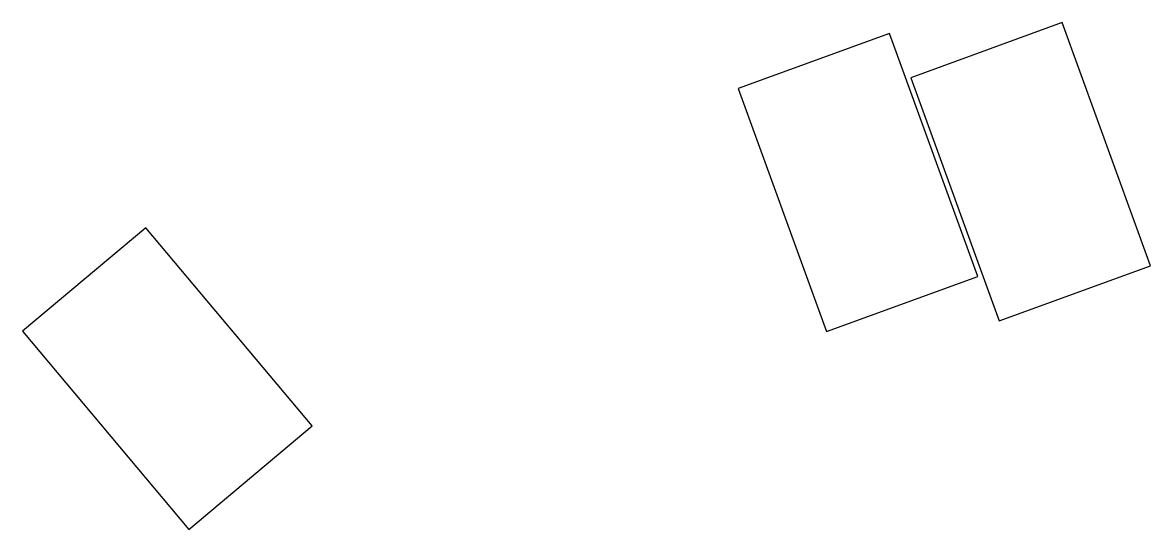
# Model space of a CAD drawing. Header units: millimetres. Extents: x -15 to 101, y -15 to 36.
import ezdxf

# ---------------------------------------------------------------- set-up
doc = ezdxf.new("R2010")
doc.units = ezdxf.units.MM

msp = doc.modelspace()

# ---------------------------------------------------------------- linework, layer by layer
for p, q in [((91.71, 36.47), (76.2, 30.82)), ((100.77, 11.56), (91.71, 36.47)), ((74.02, 35.35), (58.52, 29.71)), ((83.09, 10.45), (74.02, 35.35)), ((76.2, 30.82), (85.27, 5.92)), ((58.52, 29.71), (67.58, 4.81)), ((-2.2, 15.45), (-14.84, 4.85)), ((14.84, -4.85), (-2.2, 15.45)), ((85.27, 5.92), (100.77, 11.56)), ((67.58, 4.81), (83.09, 10.45)), ((-14.84, 4.85), (2.2, -15.45)), ((2.2, -15.45), (14.84, -4.85))]:
    msp.add_line(p, q)

doc.saveas('drawing.dxf')
